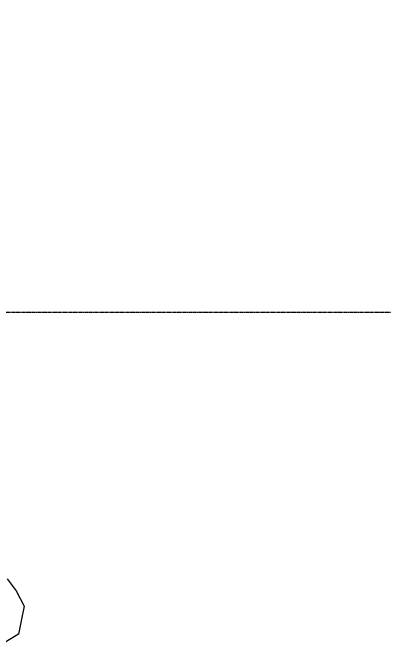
# Model space of a CAD drawing. Header units: millimetres. Extents: x -155 to 94595, y -3153 to 63413.
# Drawn here: x 92026 to 92347, y 43743 to 44285 of the extents above; entities that cross this region are included whole.
import ezdxf

# ---------------------------------------------------------------- set-up
doc = ezdxf.new("R2010")
doc.units = ezdxf.units.MM
doc.linetypes.add('TRATTEGGIATA2', pattern=[0.375, 0.25, -0.125])
doc.layers.add('5', color=1, linetype='TRATTEGGIATA2')
doc.layers.add('int', color=185, linetype='Continuous')

msp = doc.modelspace()

# ---------------------------------------------------------------- linework, layer by layer
at = {"layer": '5'}
msp.add_lwpolyline([(92564.86, 44026.989), (91964.86, 44026.989), (91964.86, 44926.989), (92564.86, 44926.989)], close=True, dxfattribs=at)
at = {"layer": 'int'}
for p, q in [((92021.83, 43797.765), (92029.533, 43787.494)), ((92029.533, 43787.494), (92036.458, 43774.299)), ((92036.458, 43774.299), (92033.906, 43761.537)), ((92033.906, 43761.537), (92031.609, 43750.052)), ((92031.609, 43750.052), (92019.698, 43743.067))]:
    msp.add_line(p, q, dxfattribs=at)

doc.saveas('drawing.dxf')
